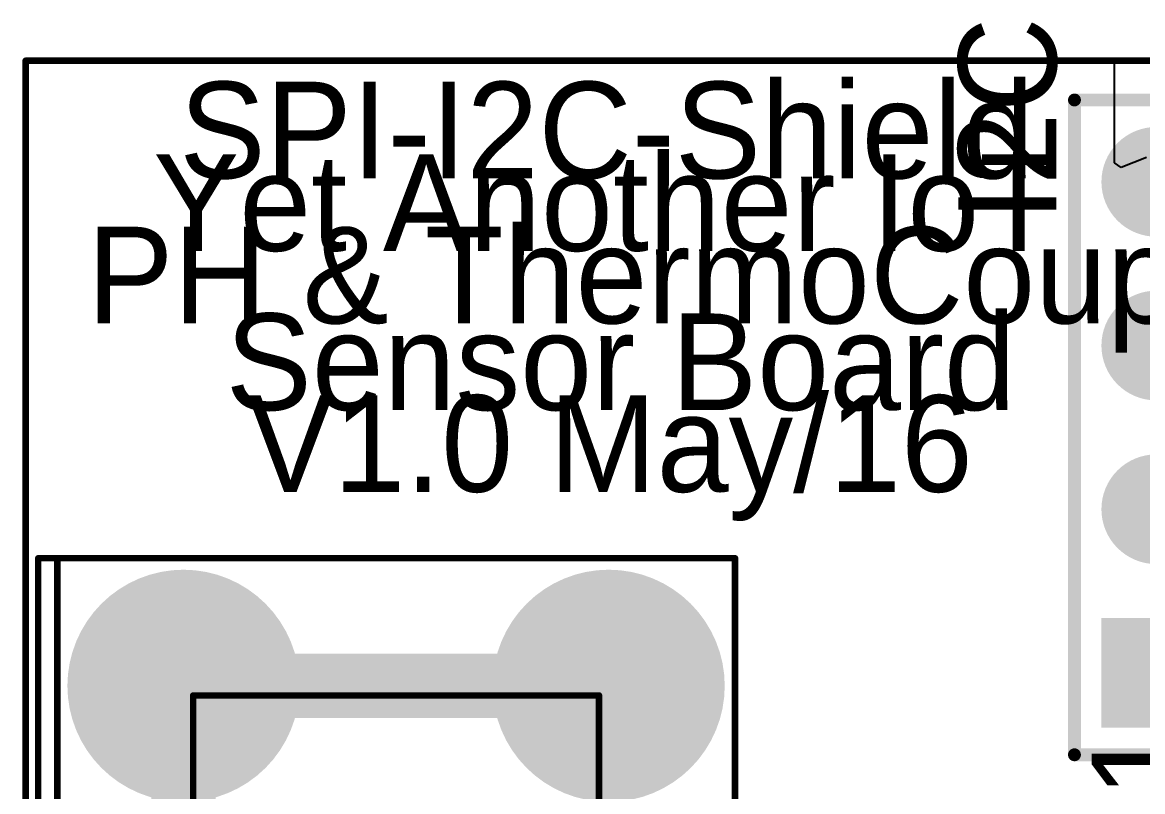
# Model space of a CAD drawing. Header units: millimetres. Extents: x 1 to 2.97, y 1.12 to 2.49.
# Drawn here: x 0.998 to 1.683, y 2.017 to 2.487 of the extents above; entities that cross this region are included whole.
import ezdxf

# ---------------------------------------------------------------- set-up
doc = ezdxf.new("R2010")
doc.units = ezdxf.units.MM
doc.header["$MEASUREMENT"] = 0
for name, color, linetype in [('BottomLayer', 5, 'Continuous'), ('BottomSolder', 6, 'Continuous'), ('Mechanical13', 56, 'Continuous'), ('Mechanical29', 56, 'Continuous'), ('MultiLayer', 9, 'Continuous'), ('PadHoleLayer', 156, 'Continuous'), ('TopLayer', 1, 'Continuous'), ('TopOverlay', 2, 'Continuous'), ('TopSolder', 216, 'Continuous')]:
    doc.layers.add(name, color=color, linetype=linetype)

# ---------------------------------------------------------------- blocks, each defined once
blk = doc.blocks.new('CONN_BNC_JACK_20')
at = {"layer": 'BottomLayer'}
for points, const_width in [([(-0.16339, 0.12992, 1), (-0.09646, 0.12992, 1)], 0.06693), ([(0.09646, 0.12992, 1), (0.16339, 0.12992, 1)], 0.06693), ([(-0.02264, 0, 1), (0.02263, 0, 1)], 0.04528), ([(-0.16339, -0.12992, 1), (-0.09646, -0.12992, 1)], 0.06693), ([(0.09646, -0.12992, 1), (0.16339, -0.12992, 1)], 0.06693)]:
    blk.add_lwpolyline(points, format="xyb", close=True, dxfattribs=dict(at, const_width=const_width))
at = {"layer": 'BottomSolder'}
for points, const_width in [([(-0.16539, 0.12992, 1), (-0.09446, 0.12992, 1)], 0.07093), ([(0.09446, 0.12992, 1), (0.16539, 0.12992, 1)], 0.07093), ([(-0.02464, 0, 1), (0.02463, 0, 1)], 0.04928), ([(-0.16539, -0.12992, 1), (-0.09446, -0.12992, 1)], 0.07093), ([(0.09446, -0.12992, 1), (0.16539, -0.12992, 1)], 0.07093)]:
    blk.add_lwpolyline(points, format="xyb", close=True, dxfattribs=dict(at, const_width=const_width))
at = {"layer": 'Mechanical13', "const_width": 0.00394}
for points in [[(-0.12402, 0.12402), (-0.12402, -0.12402)], [(-0.12402, 0.12402), (0.12402, 0.12402)], [(0.12402, 0.12402), (0.12402, -0.12402)], [(-0.12402, -0.12402), (0.12402, -0.12402)]]:
    blk.add_lwpolyline(points, dxfattribs=at)
at = {"layer": 'Mechanical13', "const_width": 0.00197}
for points in [[(-0.125, 0.12402, 1), (-0.12303, 0.12402, 1)], [(-0.125, 0.12402, 1), (-0.12303, 0.12402, 1)], [(0.12303, 0.12402, 1), (0.125, 0.12402, 1)], [(0.12303, 0.12402, 1), (0.125, 0.12402, 1)], [(-0.125, -0.12402, 1), (-0.12303, -0.12402, 1)], [(-0.125, -0.12402, 1), (-0.12303, -0.12402, 1)], [(0.12303, -0.12402, 1), (0.125, -0.12402, 1)], [(0.12303, -0.12402, 1), (0.125, -0.12402, 1)]]:
    blk.add_lwpolyline(points, format="xyb", close=True, dxfattribs=at)
at = {"layer": 'MultiLayer'}
for points, const_width in [([(-0.16339, 0.12992, 1), (-0.09646, 0.12992, 1)], 0.06693), ([(0.09646, 0.12992, 1), (0.16339, 0.12992, 1)], 0.06693), ([(-0.02264, 0, 1), (0.02263, 0, 1)], 0.04528), ([(-0.16339, -0.12992, 1), (-0.09646, -0.12992, 1)], 0.06693), ([(0.09646, -0.12992, 1), (0.16339, -0.12992, 1)], 0.06693)]:
    blk.add_lwpolyline(points, format="xyb", close=True, dxfattribs=dict(at, const_width=const_width))
at = {"layer": 'PadHoleLayer'}
for points, const_width in [([(-0.15453, 0.12992, 1), (-0.10532, 0.12992, 1)], 0.04921), ([(0.10532, 0.12992, 1), (0.15453, 0.12992, 1)], 0.04921), ([(-0.01477, 0, 1), (0.01476, 0, 1)], 0.02953), ([(-0.15453, -0.12992, 1), (-0.10532, -0.12992, 1)], 0.04921), ([(0.10532, -0.12992, 1), (0.15453, -0.12992, 1)], 0.04921)]:
    blk.add_lwpolyline(points, format="xyb", close=True, dxfattribs=dict(at, const_width=const_width))
at = {"layer": 'TopLayer'}
for points, const_width in [([(-0.16339, 0.12992, 1), (-0.09646, 0.12992, 1)], 0.06693), ([(0.09646, 0.12992, 1), (0.16339, 0.12992, 1)], 0.06693), ([(-0.02264, 0, 1), (0.02263, 0, 1)], 0.04528), ([(-0.16339, -0.12992, 1), (-0.09646, -0.12992, 1)], 0.06693), ([(0.09646, -0.12992, 1), (0.16339, -0.12992, 1)], 0.06693)]:
    blk.add_lwpolyline(points, format="xyb", close=True, dxfattribs=dict(at, const_width=const_width))
at = {"layer": 'TopOverlay', "const_width": 0.00394}
for points in [[(-0.20717, 0.21868), (-0.20717, -0.20715)], [(-0.20717, 0.21868), (0.20785, 0.21868)], [(0.20785, 0.21868), (0.20785, -0.20715)], [(-0.20665, 0.20698), (0.20764, 0.20698)], [(-0.20717, -0.20715), (0.20785, -0.20715)]]:
    blk.add_lwpolyline(points, dxfattribs=at)
at = {"layer": 'TopOverlay', "const_width": 0.00197}
for points in [[(-0.20815, 0.21868, 1), (-0.20619, 0.21868, 1)], [(-0.20815, 0.21868, 1), (-0.20619, 0.21868, 1)], [(0.20687, 0.21868, 1), (0.20884, 0.21868, 1)], [(0.20687, 0.21868, 1), (0.20884, 0.21868, 1)], [(-0.20763, 0.20698, 1), (-0.20567, 0.20698, 1)], [(0.20666, 0.20698, 1), (0.20863, 0.20698, 1)], [(-0.20815, -0.20715, 1), (-0.20619, -0.20715, 1)], [(-0.20815, -0.20715, 1), (-0.20619, -0.20715, 1)], [(0.20687, -0.20715, 1), (0.20884, -0.20715, 1)], [(0.20687, -0.20715, 1), (0.20884, -0.20715, 1)]]:
    blk.add_lwpolyline(points, format="xyb", close=True, dxfattribs=at)
at = {"layer": 'TopSolder'}
for points, const_width in [([(-0.16539, 0.12992, 1), (-0.09446, 0.12992, 1)], 0.07093), ([(0.09446, 0.12992, 1), (0.16539, 0.12992, 1)], 0.07093), ([(-0.02464, 0, 1), (0.02463, 0, 1)], 0.04928), ([(-0.16539, -0.12992, 1), (-0.09446, -0.12992, 1)], 0.07093), ([(0.09446, -0.12992, 1), (0.16539, -0.12992, 1)], 0.07093)]:
    blk.add_lwpolyline(points, format="xyb", close=True, dxfattribs=dict(at, const_width=const_width))
blk = doc.blocks.new('CONN_HDR1X4_33')
at = {"layer": 'BottomLayer', "const_width": 0.02953}
for points in [[(0.08524, 0, 1), (0.11476, 0, 1)], [(0.18524, 0, 1), (0.21476, 0, 1)], [(0.28524, 0, 1), (0.31476, 0, 1)]]:
    blk.add_lwpolyline(points, format="xyb", close=True, dxfattribs=at)
at = {"layer": 'BottomLayer'}
blk.add_solid([(-0.02953, -0.02953), (0.02953, -0.02953), (-0.02953, 0.02953), (0.02953, 0.02953)], dxfattribs=at)
at = {"layer": 'BottomSolder', "const_width": 0.03353}
for points in [[(0.08324, 0, 1), (0.11676, 0, 1)], [(0.18324, 0, 1), (0.21676, 0, 1)], [(0.28324, 0, 1), (0.31676, 0, 1)]]:
    blk.add_lwpolyline(points, format="xyb", close=True, dxfattribs=at)
at = {"layer": 'BottomSolder'}
blk.add_solid([(-0.03353, -0.03353), (0.03353, -0.03353), (-0.03353, 0.03353), (0.03353, 0.03353)], dxfattribs=at)
at = {"layer": 'MultiLayer', "const_width": 0.02953}
for points in [[(0.08524, 0, 1), (0.11476, 0, 1)], [(0.18524, 0, 1), (0.21476, 0, 1)], [(0.28524, 0, 1), (0.31476, 0, 1)]]:
    blk.add_lwpolyline(points, format="xyb", close=True, dxfattribs=at)
at = {"layer": 'MultiLayer'}
blk.add_solid([(-0.02953, -0.02953), (0.02953, -0.02953), (-0.02953, 0.02953), (0.02953, 0.02953)], dxfattribs=at)
at = {"layer": 'PadHoleLayer', "const_width": 0.01772}
for points in [[(-0.00886, 0, 1), (0.00886, 0, 1)], [(0.09114, 0, 1), (0.10886, 0, 1)], [(0.19114, 0, 1), (0.20886, 0, 1)], [(0.29114, 0, 1), (0.30886, 0, 1)]]:
    blk.add_lwpolyline(points, format="xyb", close=True, dxfattribs=at)
at = {"layer": 'TopLayer', "const_width": 0.02953}
for points in [[(0.08524, 0, 1), (0.11476, 0, 1)], [(0.18524, 0, 1), (0.21476, 0, 1)], [(0.28524, 0, 1), (0.31476, 0, 1)]]:
    blk.add_lwpolyline(points, format="xyb", close=True, dxfattribs=at)
at = {"layer": 'TopLayer'}
blk.add_solid([(-0.02953, -0.02953), (0.02953, -0.02953), (-0.02953, 0.02953), (0.02953, 0.02953)], dxfattribs=at)
at = {"layer": 'TopOverlay', "const_width": 0.00787}
for points in [[(-0.05, 0.05), (0.35, 0.05)], [(-0.05, 0.05), (-0.05, -0.05)], [(0.35, 0.05), (0.35, -0.05)], [(-0.05, -0.05), (0.35, -0.05)]]:
    blk.add_lwpolyline(points, dxfattribs=at)
at = {"layer": 'TopOverlay', "const_width": 0.00394}
for points in [[(-0.05197, 0.05, 1), (-0.04803, 0.05, 1)], [(-0.05197, 0.05, 1), (-0.04803, 0.05, 1)], [(0.34803, 0.05, 1), (0.35197, 0.05, 1)], [(0.34803, 0.05, 1), (0.35197, 0.05, 1)], [(-0.05197, -0.05, 1), (-0.04803, -0.05, 1)], [(-0.05197, -0.05, 1), (-0.04803, -0.05, 1)], [(0.34803, -0.05, 1), (0.35197, -0.05, 1)], [(0.34803, -0.05, 1), (0.35197, -0.05, 1)]]:
    blk.add_lwpolyline(points, format="xyb", close=True, dxfattribs=at)
at = {"layer": 'TopSolder', "const_width": 0.03353}
for points in [[(0.08324, 0, 1), (0.11676, 0, 1)], [(0.18324, 0, 1), (0.21676, 0, 1)], [(0.28324, 0, 1), (0.31676, 0, 1)]]:
    blk.add_lwpolyline(points, format="xyb", close=True, dxfattribs=at)
at = {"layer": 'TopSolder'}
blk.add_solid([(-0.03353, -0.03353), (0.03353, -0.03353), (-0.03353, 0.03353), (0.03353, 0.03353)], dxfattribs=at)
at = {"layer": 'TopOverlay'}
blk.add_text('1', height=0.05906, dxfattribs=at).set_placement((-0.07618, -0.01952))

msp = doc.modelspace()

# ---------------------------------------------------------------- linework, layer by layer
at = {"layer": 'BottomLayer'}
for p, q in [((1.66535, 2.40111), (1.66535, 2.46358)), ((1.66535, 2.46358), (2.96457, 2.46358)), ((1.68504, 2.40453), (1.66949, 2.39831)), ((1.66949, 2.39831), (1.66535, 2.40111))]:
    msp.add_line(p, q, dxfattribs=at)
at = {"layer": 'Mechanical29', "const_width": 0.00394}
for points in [[(1, 1.125), (1, 2.46358)], [(1, 2.46358), (2.9685, 2.46358)], [(1, 2.305), (1, 2.45965)]]:
    msp.add_lwpolyline(points, dxfattribs=at)
at = {"layer": 'Mechanical29', "const_width": 0.00197}
for points in [[(0.99902, 2.46358, 1), (1.00098, 2.46358, 1)], [(0.99902, 2.46358, 1), (1.00098, 2.46358, 1)], [(0.99902, 2.45965, 1), (1.00098, 2.45965, 1)], [(0.99902, 2.305, 1), (1.00098, 2.305, 1)]]:
    msp.add_lwpolyline(points, format="xyb", close=True, dxfattribs=at)
at = {"layer": 'TopLayer'}
for p, q in [((1.66535, 2.40111), (1.66535, 2.46358)), ((1.66535, 2.46358), (2.96457, 2.46358)), ((1.68504, 2.40453), (1.66949, 2.39831)), ((1.66949, 2.39831), (1.66535, 2.40111))]:
    msp.add_line(p, q, dxfattribs=at)
at = {"layer": 'TopLayer', "const_width": 0.03937}
for points in [[(1.09646, 2.08169), (1.3563, 2.08169)], [(1.09646, 1.82185), (1.09646, 2.08169)]]:
    msp.add_lwpolyline(points, dxfattribs=at)
at = {"layer": 'TopLayer', "const_width": 0.01969}
for points in [[(1.08661, 2.08169, 1), (1.1063, 2.08169, 1)], [(1.08661, 2.08169, 1), (1.1063, 2.08169, 1)], [(1.34646, 2.08169, 1), (1.36614, 2.08169, 1)]]:
    msp.add_lwpolyline(points, format="xyb", close=True, dxfattribs=at)

# ---------------------------------------------------------------- block references
at = {"rotation": 90}
for name, p in [('CONN_HDR1X4_33', (1.69094, 2.08957)), ('CONN_BNC_JACK_20', (1.22638, 1.95177))]:
    msp.add_blockref(name, p, dxfattribs=at)

# ---------------------------------------------------------------- texts
at = {"layer": 'TopOverlay'}
for s, height, rotation, p in [('I2C', 0.06, 90, (1.62992, 2.36516)), ('SPI-I2C-Shield', 0.0590551, 360, (1.09395, 2.39166)), ('Yet Another IoT', 0.0590551, 360, (1.0779, 2.34737)), ('PH & ThermoCoupler', 0.0590551, 360, (1.03763, 2.30308)), ('Sensor Board', 0.0590551, 360, (1.12224, 2.2501)), ('V1.0 May/16', 0.0590551, 360, (1.13545, 2.20019))]:
    msp.add_text(s, height=height, rotation=rotation, dxfattribs=at).set_placement(p)

doc.saveas('drawing.dxf')
